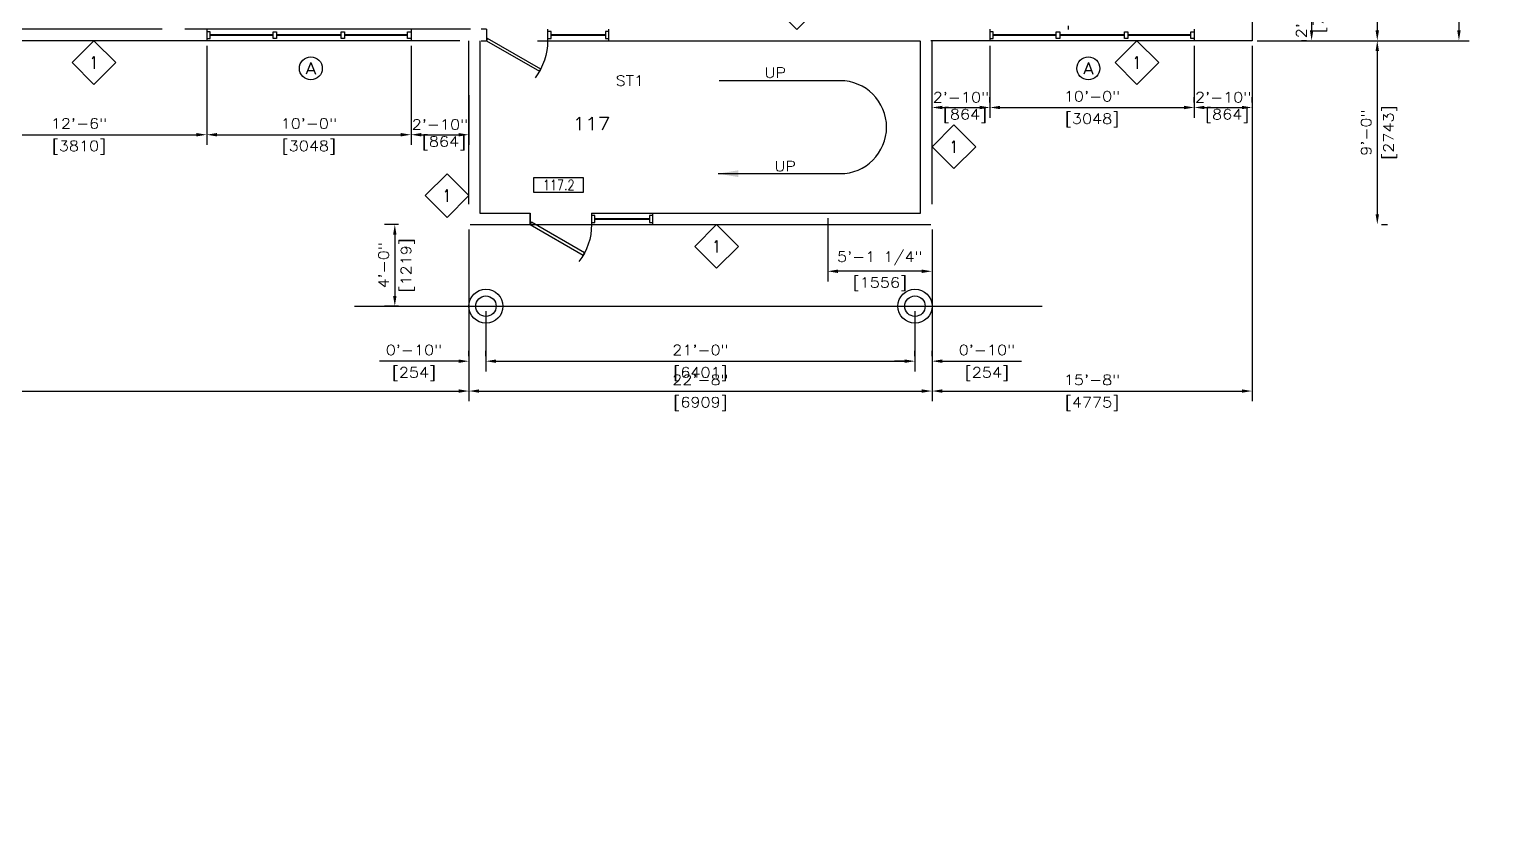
# Model space of a CAD drawing. Header units: inches. Extents: x -57 to 2699, y 7 to 1793.
# Drawn here: x 481 to 1339, y 27 to 490 of the extents above; entities that cross this region are included whole.
import ezdxf
from ezdxf.enums import TextEntityAlignment as Align

# ---------------------------------------------------------------- set-up
doc = ezdxf.new("R2010")
doc.units = ezdxf.units.IN
doc.header["$MEASUREMENT"] = 0
doc.linetypes.add('CENTER', pattern=[2, 1.25, -0.25, 0.25, -0.25])
for name, color, linetype in [('Architectural_Floor_Plan_Door', 175, 'Continuous'), ('Architectural_Floor_Plan_Wall', 152, 'Continuous'), ('Architectural_Plan_Center', 134, 'CENTER'), ('Architectural_Plan_Dim', 40, 'Continuous'), ('Architectural_Plan_ExistBldg', 6, 'Continuous'), ('Architectural_Plan_Post', 175, 'Continuous'), ('Architectural_Plan_Text1', 40, 'Continuous'), ('Architectural_Plan_WinSec', 40, 'Continuous'), ('L11', 11, 'Continuous'), ('L133', 133, 'Continuous'), ('L4', 150, 'Continuous'), ('TEXT2', 94, 'Continuous')]:
    doc.layers.add(name, color=color, linetype=linetype)
doc.styles.add('ROMANS-115', font='romans.shx', dxfattribs={"width": 1.15})
doc.styles.add('ROMANS-80', font='romans.shx', dxfattribs={"width": 0.8})
doc.styles.add('ROMANS80', font='romans.shx', dxfattribs={"width": 0.8})
doc.dimstyles.new('116-ROMANS-115-PS', dxfattribs={"dimscale": 96, "dimtxt": 0.0625, "dimasz": 0.0625, "dimexe": 0.0625, "dimexo": 0.03125, "dimgap": 0.03125, "dimtad": 1, "dimdec": 3, "dimrnd": 0.125, "dimzin": 1, "dimdsep": 46, "dimlunit": 4, "dimtxsty": 'ROMANS-115', "dimcen": 0.125, "dimclrd": 256, "dimclre": 256, "dimclrt": 256, "dimadec": 0, "dimazin": 0, "dimtfac": 1, "dimtdec": 3, "dimtofl": 0, "dimtmove": 0, "dimatfit": 0, "dimfxl": 1, "dimfrac": 2, "dimtolj": 1, "dimtzin": 0, "dimarcsym": 0})

# ---------------------------------------------------------------- blocks, each defined once
blk = doc.blocks.new('Door - Left Hung 36 in.')
blk.add_lwpolyline([(0.75, -1.3), (0, 0), (31.18, 18), (31.93, 16.7)], close=True)
blk.add_arc((0, 0), 36, 0, 37.31013)
blk = doc.blocks.new('windowplan')
at = {"layer": 'Architectural_Plan_WinSec'}
for p, q in [((2, 2.1875), (34, 2.1875)), ((2, 1.8125), (34, 1.8125))]:
    blk.add_line(p, q, dxfattribs=at)
for points in [[(0, 0), (2, 0), (2, 4), (0, 4)], [(0, 0), (2, 0), (2, 4), (0, 4)], [(34, 0), (36, 0), (36, 4), (34, 4)]]:
    blk.add_lwpolyline(points, close=True, dxfattribs=at)
blk = doc.blocks.new('*D330')
at = {"layer": 'Architectural_Plan_Dim', "lineweight": -2, "transparency": 16777216}
for p, q in [((1202.24, 1563.01), (1326.73, 1563.01)), ((1320.73, 1557.01), (1320.73, 489.01)), ((1202.24, 483.01), (1326.73, 483.01))]:
    blk.add_line(p, q, dxfattribs=at)
at = {"layer": 'Architectural_Plan_Dim', "transparency": 16777216}
for points in [[(1319.73, 1557.01), (1321.73, 1557.01), (1320.73, 1563.01)], [(1319.73, 489.01), (1321.73, 489.01), (1320.73, 483.01)]]:
    blk.add_solid(points, dxfattribs=at)
at = {"layer": 'DEFPOINTS', "color": 0, "transparency": 16777216}
for p in [(1199.24, 1563.01), (1199.24, 483.01), (1320.73, 483.01)]:
    blk.add_point(p, dxfattribs=at)
at = {"layer": 'Architectural_Plan_Dim', "transparency": 16777216, "char_height": 6, "attachment_point": 5, "rotation": 90, "style": 'ROMANS-115'}
for s, insert in [('\\A1;90\'-0"', (1314.16, 1023.01)), ('\\A1;[27432]', (1328.3, 1023.01))]:
    blk.add_mtext(s, dxfattribs=dict(at, insert=insert))
blk = doc.blocks.new('*D334')
at = {"layer": 'Architectural_Plan_Dim', "lineweight": -2, "transparency": 16777216}
for p, q in [((739.24, 372.01), (739.24, 271.15)), ((167.24, 280.15), (167.24, 283.15)), ((173.24, 277.15), (733.24, 277.15))]:
    blk.add_line(p, q, dxfattribs=at)
at = {"layer": 'Architectural_Plan_Dim', "transparency": 16777216}
for points in [[(173.24, 278.15), (173.24, 276.15), (167.24, 277.15)], [(733.24, 278.15), (733.24, 276.15), (739.24, 277.15)]]:
    blk.add_solid(points, dxfattribs=at)
at = {"layer": 'DEFPOINTS', "color": 0, "transparency": 16777216}
for p in [(739.24, 375.01), (167.24, 277.15), (739.24, 277.15)]:
    blk.add_point(p, dxfattribs=at)
at = {"layer": 'Architectural_Plan_Dim', "transparency": 16777216, "char_height": 6, "attachment_point": 5, "style": 'ROMANS-115'}
for s, insert in [('\\A1;47\'-8"', (453.24, 283.72)), ('\\A1;[14529]', (453.24, 269.58))]:
    blk.add_mtext(s, dxfattribs=dict(at, insert=insert))
blk = doc.blocks.new('*D335')
at = {"layer": 'Architectural_Plan_Dim', "lineweight": -2, "transparency": 16777216}
for p, q in [((739.24, 372.01), (739.24, 271.15)), ((1011.24, 372.01), (1011.24, 271.15)), ((745.24, 277.15), (1005.24, 277.15))]:
    blk.add_line(p, q, dxfattribs=at)
at = {"layer": 'Architectural_Plan_Dim', "transparency": 16777216}
for points in [[(745.24, 278.15), (745.24, 276.15), (739.24, 277.15)], [(1005.24, 278.15), (1005.24, 276.15), (1011.24, 277.15)]]:
    blk.add_solid(points, dxfattribs=at)
at = {"layer": 'DEFPOINTS', "color": 0, "transparency": 16777216}
for p in [(739.24, 375.01), (1011.24, 375.01), (1011.24, 277.15)]:
    blk.add_point(p, dxfattribs=at)
at = {"layer": 'Architectural_Plan_Dim', "transparency": 16777216, "char_height": 6, "attachment_point": 5, "style": 'ROMANS-115'}
for s, insert in [('\\A1;22\'-8"', (875.24, 283.72)), ('\\A1;[6909]', (875.24, 269.58))]:
    blk.add_mtext(s, dxfattribs=dict(at, insert=insert))
blk = doc.blocks.new('*D336')
at = {"layer": 'Architectural_Plan_Dim', "lineweight": -2, "transparency": 16777216}
for p, q in [((1199.24, 480.01), (1199.24, 271.15)), ((1011.24, 372.01), (1011.24, 271.15)), ((1017.24, 277.15), (1193.24, 277.15))]:
    blk.add_line(p, q, dxfattribs=at)
at = {"layer": 'Architectural_Plan_Dim', "transparency": 16777216}
for points in [[(1017.24, 278.15), (1017.24, 276.15), (1011.24, 277.15)], [(1193.24, 278.15), (1193.24, 276.15), (1199.24, 277.15)]]:
    blk.add_solid(points, dxfattribs=at)
at = {"layer": 'DEFPOINTS', "color": 0, "transparency": 16777216}
for p in [(1199.24, 483.01), (1011.24, 375.01), (1199.24, 277.15)]:
    blk.add_point(p, dxfattribs=at)
at = {"layer": 'Architectural_Plan_Dim', "transparency": 16777216, "char_height": 6, "attachment_point": 5, "style": 'ROMANS-115'}
for s, insert in [('\\A1;15\'-8"', (1105.24, 283.72)), ('\\A1;[4775]', (1105.24, 269.58))]:
    blk.add_mtext(s, dxfattribs=dict(at, insert=insert))
blk = doc.blocks.new('*D337')
at = {"layer": 'Architectural_Plan_Dim', "lineweight": -2, "transparency": 16777216}
for p, q in [((1275.2, 483.01), (1278.77, 483.01)), ((1272.77, 477.01), (1272.77, 381.01)), ((1275.2, 375.01), (1278.77, 375.01))]:
    blk.add_line(p, q, dxfattribs=at)
at = {"layer": 'Architectural_Plan_Dim', "transparency": 16777216}
for points in [[(1271.77, 477.01), (1273.77, 477.01), (1272.77, 483.01)], [(1271.77, 381.01), (1273.77, 381.01), (1272.77, 375.01)]]:
    blk.add_solid(points, dxfattribs=at)
at = {"layer": 'DEFPOINTS', "color": 0, "transparency": 16777216}
for p in [(1272.2, 483.01), (1272.2, 375.01), (1272.77, 375.01)]:
    blk.add_point(p, dxfattribs=at)
at = {"layer": 'Architectural_Plan_Dim', "transparency": 16777216, "char_height": 6, "attachment_point": 5, "rotation": 90, "style": 'ROMANS-115'}
for s, insert in [('\\A1;9\'-0"', (1266.2, 429.01)), ('\\A1;[2743]', (1280.34, 429.01))]:
    blk.add_mtext(s, dxfattribs=dict(at, insert=insert))
blk = doc.blocks.new('*D375')
at = {"layer": 'Architectural_Plan_Dim', "lineweight": -2, "transparency": 16777216}
for p, q in [((1275.77, 915.01), (1278.77, 915.01)), ((1272.77, 909.01), (1272.77, 489.01)), ((1275.77, 483.01), (1278.77, 483.01))]:
    blk.add_line(p, q, dxfattribs=at)
at = {"layer": 'Architectural_Plan_Dim', "transparency": 16777216}
for points in [[(1271.77, 909.01), (1273.77, 909.01), (1272.77, 915.01)], [(1271.77, 489.01), (1273.77, 489.01), (1272.77, 483.01)]]:
    blk.add_solid(points, dxfattribs=at)
at = {"layer": 'DEFPOINTS', "color": 0, "transparency": 16777216}
for p in [(1272.77, 915.01), (1272.77, 483.01), (1272.77, 483.01)]:
    blk.add_point(p, dxfattribs=at)
at = {"layer": 'Architectural_Plan_Dim', "transparency": 16777216, "char_height": 6, "attachment_point": 5, "rotation": 90, "style": 'ROMANS-115'}
for s, insert in [('\\A1;36\'-0"', (1266.2, 699.01)), ('\\A1;[10973]', (1280.34, 699.01))]:
    blk.add_mtext(s, dxfattribs=dict(at, insert=insert))
blk = doc.blocks.new('Wall Number')
at = {"color": 5}
blk.add_lwpolyline([(-21.4, -21.4), (0, 0), (-21.4, 21.4), (-42.9, 0)], close=True, dxfattribs=at)
at = {"layer": 'TEXT2', "style": 'ROMANS80', "width": 0.8}
blk.add_attdef('WALL', text='', height=12, dxfattribs=at).set_placement((-21.6, -0.1), align=Align.MIDDLE)
blk = doc.blocks.new('*D388')
at = {"layer": 'Architectural_Plan_Dim', "lineweight": -2, "transparency": 16777216}
for p, q in [((1045.24, 480.01), (1045.24, 437.75)), ((1165.24, 480.01), (1165.24, 437.75)), ((1051.24, 443.75), (1159.24, 443.75))]:
    blk.add_line(p, q, dxfattribs=at)
at = {"layer": 'Architectural_Plan_Dim', "transparency": 16777216}
for points in [[(1051.24, 444.75), (1051.24, 442.75), (1045.24, 443.75)], [(1159.24, 444.75), (1159.24, 442.75), (1165.24, 443.75)]]:
    blk.add_solid(points, dxfattribs=at)
at = {"layer": 'DEFPOINTS', "color": 0, "transparency": 16777216}
for p in [(1045.24, 483.01), (1165.24, 483.01), (1165.24, 443.75)]:
    blk.add_point(p, dxfattribs=at)
at = {"layer": 'Architectural_Plan_Dim', "transparency": 16777216, "char_height": 6, "attachment_point": 5, "style": 'ROMANS-115'}
for s, insert in [('\\A1;10\'-0"', (1105.24, 450.32)), ('\\A1;[3048]', (1105.24, 436.18))]:
    blk.add_mtext(s, dxfattribs=dict(at, insert=insert))
blk = doc.blocks.new('*D389')
at = {"layer": 'Architectural_Plan_Dim', "lineweight": -2, "transparency": 16777216}
for p, q in [((1165.24, 446.75), (1165.24, 449.75)), ((1199.24, 446.75), (1199.24, 449.75)), ((1171.24, 443.75), (1193.24, 443.75))]:
    blk.add_line(p, q, dxfattribs=at)
at = {"layer": 'Architectural_Plan_Dim', "transparency": 16777216}
for points in [[(1171.24, 444.75), (1171.24, 442.75), (1165.24, 443.75)], [(1193.24, 444.75), (1193.24, 442.75), (1199.24, 443.75)]]:
    blk.add_solid(points, dxfattribs=at)
at = {"layer": 'DEFPOINTS', "color": 0, "transparency": 16777216}
for p in [(1165.24, 443.75), (1199.24, 443.75), (1199.24, 443.75)]:
    blk.add_point(p, dxfattribs=at)
at = {"layer": 'Architectural_Plan_Dim', "transparency": 16777216, "insert": (1182.24, 443.75), "char_height": 6, "attachment_point": 5, "style": 'ROMANS-115'}
blk.add_mtext('\\A1;2\'-10"\\P [864]', dxfattribs=at)
blk = doc.blocks.new('DOOR2')
at = {"layer": 'L4'}
for p, q in [((0, 13.2), (43.3, 13.2)), ((0, 0), (0, 13.2)), ((43.3, 13.2), (43.3, 0)), ((43.3, 0), (0, 0))]:
    blk.add_line(p, q, dxfattribs=at)
at = {"layer": 'L4', "style": 'ROMANS80', "width": 0.8}
blk.add_attdef('DOOR', text='', height=9, dxfattribs=at).set_placement((21.9, 6.7), align=Align.MIDDLE)
blk = doc.blocks.new('*D393')
at = {"layer": 'Architectural_Plan_Dim', "lineweight": -2, "transparency": 16777216}
for p, q in [((1231.18, 513.01), (1228.18, 513.01)), ((1234.18, 507.01), (1234.18, 489.01)), ((1231.18, 483.01), (1228.18, 483.01))]:
    blk.add_line(p, q, dxfattribs=at)
at = {"layer": 'Architectural_Plan_Dim', "transparency": 16777216}
for points in [[(1233.18, 507.01), (1235.18, 507.01), (1234.18, 513.01)], [(1233.18, 489.01), (1235.18, 489.01), (1234.18, 483.01)]]:
    blk.add_solid(points, dxfattribs=at)
at = {"layer": 'DEFPOINTS', "color": 0, "transparency": 16777216}
for p in [(1234.18, 513.01), (1234.18, 483.01), (1234.18, 483.01)]:
    blk.add_point(p, dxfattribs=at)
at = {"layer": 'Architectural_Plan_Dim', "transparency": 16777216, "insert": (1234.18, 498.01), "char_height": 6, "attachment_point": 5, "rotation": 90, "style": 'ROMANS-115'}
blk.add_mtext('\\A1;2\'-6"\\P [762]', dxfattribs=at)
blk = doc.blocks.new('Window')
at = {"layer": 'L11'}
blk.add_circle((0.4356, 0.3589), 0.0609, dxfattribs=at)
at = {"layer": 'L133', "style": 'ROMANS-80', "width": 1.15}
blk.add_attdef('WINDOW', text='', height=0.0625, dxfattribs=at).set_placement((0.4356, 0.3589), align=Align.MIDDLE)
blk = doc.blocks.new('*D405')
at = {"layer": 'Architectural_Plan_Dim', "lineweight": -2, "transparency": 16777216}
for p, q in [((949.99, 378.76), (949.99, 341.53)), ((1011.24, 372.01), (1011.24, 341.53)), ((1005.24, 347.53), (955.99, 347.53))]:
    blk.add_line(p, q, dxfattribs=at)
at = {"layer": 'Architectural_Plan_Dim', "transparency": 16777216}
for points in [[(955.99, 348.53), (955.99, 346.53), (949.99, 347.53)], [(1005.24, 348.53), (1005.24, 346.53), (1011.24, 347.53)]]:
    blk.add_solid(points, dxfattribs=at)
at = {"layer": 'DEFPOINTS', "color": 0, "transparency": 16777216}
for p in [(949.99, 381.76), (1011.24, 375.01), (949.99, 347.53)]:
    blk.add_point(p, dxfattribs=at)
at = {"layer": 'Architectural_Plan_Dim', "transparency": 16777216, "char_height": 6, "attachment_point": 5, "style": 'ROMANS-115'}
for s, insert in [('\\A1;5\'-1 1/4"', (980.62, 355.1)), ('\\A1;[1556]', (980.62, 339.95))]:
    blk.add_mtext(s, dxfattribs=dict(at, insert=insert))
blk = doc.blocks.new('*D406')
at = {"layer": 'Architectural_Plan_Dim', "lineweight": -2, "transparency": 16777216}
for p, q in [((585.24, 480.01), (585.24, 421.75)), ((705.24, 480.01), (705.24, 421.75)), ((591.24, 427.75), (699.24, 427.75))]:
    blk.add_line(p, q, dxfattribs=at)
at = {"layer": 'Architectural_Plan_Dim', "transparency": 16777216}
for points in [[(591.24, 428.75), (591.24, 426.75), (585.24, 427.75)], [(699.24, 428.75), (699.24, 426.75), (705.24, 427.75)]]:
    blk.add_solid(points, dxfattribs=at)
at = {"layer": 'DEFPOINTS', "color": 0, "transparency": 16777216}
for p in [(585.24, 483.01), (705.24, 483.01), (705.24, 427.75)]:
    blk.add_point(p, dxfattribs=at)
at = {"layer": 'Architectural_Plan_Dim', "transparency": 16777216, "char_height": 6, "attachment_point": 5, "style": 'ROMANS-115'}
for s, insert in [('\\A1;10\'-0"', (645.24, 434.32)), ('\\A1;[3048]', (645.24, 420.18))]:
    blk.add_mtext(s, dxfattribs=dict(at, insert=insert))
blk = doc.blocks.new('*D407')
at = {"layer": 'Architectural_Plan_Dim', "lineweight": -2, "transparency": 16777216}
for p, q in [((435.24, 480.01), (435.24, 421.75)), ((585.24, 461.55), (585.24, 421.75)), ((441.24, 427.75), (579.24, 427.75))]:
    blk.add_line(p, q, dxfattribs=at)
at = {"layer": 'Architectural_Plan_Dim', "transparency": 16777216}
for points in [[(441.24, 428.75), (441.24, 426.75), (435.24, 427.75)], [(579.24, 428.75), (579.24, 426.75), (585.24, 427.75)]]:
    blk.add_solid(points, dxfattribs=at)
at = {"layer": 'DEFPOINTS', "color": 0, "transparency": 16777216}
for p in [(435.24, 483.01), (585.24, 464.55), (585.24, 427.75)]:
    blk.add_point(p, dxfattribs=at)
at = {"layer": 'Architectural_Plan_Dim', "transparency": 16777216, "char_height": 6, "attachment_point": 5, "style": 'ROMANS-115'}
for s, insert in [('\\A1;12\'-6"', (510.24, 434.32)), ('\\A1;[3810]', (510.24, 420.18))]:
    blk.add_mtext(s, dxfattribs=dict(at, insert=insert))
blk = doc.blocks.new('*D408')
at = {"layer": 'Architectural_Plan_Dim', "lineweight": -2, "transparency": 16777216}
for p, q in [((705.24, 450.91), (705.24, 421.75)), ((739.24, 450.91), (739.24, 421.75)), ((711.24, 427.75), (733.24, 427.75))]:
    blk.add_line(p, q, dxfattribs=at)
at = {"layer": 'Architectural_Plan_Dim', "transparency": 16777216}
for points in [[(711.24, 428.75), (711.24, 426.75), (705.24, 427.75)], [(733.24, 428.75), (733.24, 426.75), (739.24, 427.75)]]:
    blk.add_solid(points, dxfattribs=at)
at = {"layer": 'DEFPOINTS', "color": 0, "transparency": 16777216}
for p in [(705.24, 453.91), (739.24, 453.91), (739.24, 427.75)]:
    blk.add_point(p, dxfattribs=at)
at = {"layer": 'Architectural_Plan_Dim', "transparency": 16777216, "insert": (722.24, 427.75), "char_height": 6, "attachment_point": 5, "style": 'ROMANS-115'}
blk.add_mtext('\\A1;2\'-10"\\P [864]', dxfattribs=at)
blk = doc.blocks.new('*D427')
at = {"layer": 'Architectural_Plan_Dim', "lineweight": -2, "transparency": 16777216}
for p, q in [((1011.24, 446.75), (1011.24, 449.75)), ((1045.24, 446.75), (1045.24, 449.75)), ((1017.24, 443.75), (1039.24, 443.75))]:
    blk.add_line(p, q, dxfattribs=at)
at = {"layer": 'Architectural_Plan_Dim', "transparency": 16777216}
for points in [[(1017.24, 444.75), (1017.24, 442.75), (1011.24, 443.75)], [(1039.24, 444.75), (1039.24, 442.75), (1045.24, 443.75)]]:
    blk.add_solid(points, dxfattribs=at)
at = {"layer": 'DEFPOINTS', "color": 0, "transparency": 16777216}
for p in [(1011.24, 443.75), (1045.24, 443.75), (1045.24, 443.75)]:
    blk.add_point(p, dxfattribs=at)
at = {"layer": 'Architectural_Plan_Dim', "transparency": 16777216, "insert": (1028.24, 443.75), "char_height": 6, "attachment_point": 5, "style": 'ROMANS-115'}
blk.add_mtext('\\A1;2\'-10"\\P [864]', dxfattribs=at)
blk = doc.blocks.new('*D437')
at = {"layer": 'Architectural_Plan_Dim', "lineweight": -2, "transparency": 16777216}
for p, q in [((697.86, 375.01), (689.72, 375.01)), ((695.72, 369.01), (695.72, 333.01)), ((697.86, 327.01), (689.72, 327.01))]:
    blk.add_line(p, q, dxfattribs=at)
at = {"layer": 'Architectural_Plan_Dim', "transparency": 16777216}
for points in [[(694.72, 369.01), (696.72, 369.01), (695.72, 375.01)], [(694.72, 333.01), (696.72, 333.01), (695.72, 327.01)]]:
    blk.add_solid(points, dxfattribs=at)
at = {"layer": 'DEFPOINTS', "color": 0, "transparency": 16777216}
for p in [(700.86, 375.01), (695.72, 327.01), (700.86, 327.01)]:
    blk.add_point(p, dxfattribs=at)
at = {"layer": 'Architectural_Plan_Dim', "transparency": 16777216, "char_height": 6, "attachment_point": 5, "rotation": 90, "style": 'ROMANS-115'}
for s, insert in [('\\A1;4\'-0"', (689.14, 351.01)), ('\\A1;[1219]', (703.29, 351.01))]:
    blk.add_mtext(s, dxfattribs=dict(at, insert=insert))
blk = doc.blocks.new('*D438')
at = {"layer": 'Architectural_Plan_Dim', "lineweight": -2, "transparency": 16777216}
for p, q in [((749.24, 324.01), (749.24, 288.7)), ((1001.24, 324.01), (1001.24, 288.7)), ((755.24, 294.7), (995.24, 294.7))]:
    blk.add_line(p, q, dxfattribs=at)
at = {"layer": 'Architectural_Plan_Dim', "transparency": 16777216}
for points in [[(755.24, 295.7), (755.24, 293.7), (749.24, 294.7)], [(995.24, 295.7), (995.24, 293.7), (1001.24, 294.7)]]:
    blk.add_solid(points, dxfattribs=at)
at = {"layer": 'DEFPOINTS', "color": 0, "transparency": 16777216}
for p in [(749.24, 327.01), (1001.24, 327.01), (1001.24, 294.7)]:
    blk.add_point(p, dxfattribs=at)
at = {"layer": 'Architectural_Plan_Dim', "transparency": 16777216, "char_height": 6, "attachment_point": 5, "style": 'ROMANS-115'}
for s, insert in [('\\A1;21\'-0"', (875.24, 301.27)), ('\\A1;[6401]', (875.24, 287.12))]:
    blk.add_mtext(s, dxfattribs=dict(at, insert=insert))
blk = doc.blocks.new('*D439')
at = {"layer": 'Architectural_Plan_Dim', "lineweight": -2, "transparency": 16777216}
for p, q in [((739.24, 297.7), (739.24, 300.7)), ((749.24, 297.7), (749.24, 300.7)), ((733.24, 294.7), (686.74, 294.7)), ((755.24, 294.7), (761.24, 294.7))]:
    blk.add_line(p, q, dxfattribs=at)
at = {"layer": 'Architectural_Plan_Dim', "transparency": 16777216}
for points in [[(733.24, 295.7), (733.24, 293.7), (739.24, 294.7)], [(755.24, 295.7), (755.24, 293.7), (749.24, 294.7)]]:
    blk.add_solid(points, dxfattribs=at)
at = {"layer": 'DEFPOINTS', "color": 0, "transparency": 16777216}
for p in [(739.24, 294.7), (739.24, 294.7), (749.24, 294.7)]:
    blk.add_point(p, dxfattribs=at)
at = {"layer": 'Architectural_Plan_Dim', "transparency": 16777216, "char_height": 6, "attachment_point": 5, "style": 'ROMANS-115'}
for s, insert in [('\\A1;0\'-10"', (706.99, 301.27)), ('\\A1;[254]', (706.99, 287.12))]:
    blk.add_mtext(s, dxfattribs=dict(at, insert=insert))
blk = doc.blocks.new('*D440')
at = {"layer": 'Architectural_Plan_Dim', "lineweight": -2, "transparency": 16777216}
for p, q in [((1001.24, 297.7), (1001.24, 300.7)), ((1011.24, 297.7), (1011.24, 300.7)), ((995.24, 294.7), (989.24, 294.7)), ((1017.24, 294.7), (1063.74, 294.7))]:
    blk.add_line(p, q, dxfattribs=at)
at = {"layer": 'Architectural_Plan_Dim', "transparency": 16777216}
for points in [[(995.24, 295.7), (995.24, 293.7), (1001.24, 294.7)], [(1017.24, 295.7), (1017.24, 293.7), (1011.24, 294.7)]]:
    blk.add_solid(points, dxfattribs=at)
at = {"layer": 'DEFPOINTS', "color": 0, "transparency": 16777216}
for p in [(1001.24, 294.7), (1011.24, 294.7), (1011.24, 294.7)]:
    blk.add_point(p, dxfattribs=at)
at = {"layer": 'Architectural_Plan_Dim', "transparency": 16777216, "char_height": 6, "attachment_point": 5, "style": 'ROMANS-115'}
for s, insert in [('\\A1;0\'-10"', (1043.49, 301.27)), ('\\A1;[254]', (1043.49, 287.12))]:
    blk.add_mtext(s, dxfattribs=dict(at, insert=insert))

msp = doc.modelspace()

# ---------------------------------------------------------------- hatches: boundary and pattern name
at = {"layer": 'Architectural_Plan_ExistBldg', "true_color": 0xf1eb1f}
h = msp.add_hatch(dxfattribs=at)
h.set_pattern_fill('LINE,_O', color=2, scale=50, angle=45)
h.set_pattern_definition([(45, (213.311, 1550.817), (-4.419417, 4.419417), [])])
edge = h.paths.add_edge_path()
edge.add_line((1520.33909027, 1611.00836199), (1402.04645973, 1611.00836199))
edge.add_spline(control_points=[(1402.04645973, 1611.00836199), (1380.72153662, 1567.61591676), (1316.71371423, 1437.37132395), (1484.23145511, 1172.58906786), (1339.29679025, 821.5100255), (1486.98494688, 426.39219374), (1399.61283162, 165.7599925), (1353.09891893, 27.00836199)], knot_values=[0, 0, 0, 0, 139.1107413492, 417.5478419587, 812.9975743998, 1187.4380332282, 1613.7096192227, 1613.7096192227, 1613.7096192227, 1613.7096192227], degree=3, periodic=0)
edge.add_line((1353.09891893, 27.00836199), (1520.33909027, 27.00836199))
edge.add_line((1520.33909027, 27.00836199), (1520.33909027, 1611.00836199))

# ---------------------------------------------------------------- linework, layer by layer
at = {"layer": 'Architectural_Floor_Plan_Wall'}
for p, q in [((1199.24017134, 1131.00836199), (1199.24017134, 483.00836199)), ((559.11517134, 489.75836199), (435.24017134, 489.75836199)), ((740.11517334, 489.75836199), (572.36517134, 489.75836199)), ((585.24017134, 489.75836199), (585.24017134, 483.00836199)), ((585.24017134, 489.50836199), (585.24017134, 483.00836199)), ((705.24017134, 489.75836199), (705.24017134, 483.00836199)), ((749.49017134, 489.75836199), (746.36516934, 489.75836199)), ((749.49017134, 489.75836199), (749.49017134, 483.00836199)), ((785.49017134, 489.75836199), (785.49017134, 483.00836199)), ((821.49017134, 483.00836199), (821.49017134, 489.75836199)), ((1045.24017134, 489.75836199), (1045.24017134, 483.00836199)), ((1045.24017134, 489.50836199), (1045.24017134, 483.00836199)), ((1165.24017134, 489.75836199), (1165.24017134, 483.00836199)), ((733.99017134, 483.00836199), (167.24017134, 483.00836199)), ((739.24017134, 387.00836199), (739.24017134, 483.00836199)), ((745.74017134, 483.00836199), (745.74017134, 381.75836199)), ((746.49017134, 483.00836199), (749.49017134, 483.00836199)), ((779.49017134, 483.00836199), (1003.99017134, 483.00836199)), ((1004.49017134, 381.75836199), (1004.49017134, 483.00836199)), ((1199.24017134, 483.00836199), (1010.49017134, 483.00836199)), ((1011.24017134, 387.00836199), (1011.24017134, 483.00836199)), ((745.74017134, 381.75836199), (775.24017134, 381.75836199)), ((775.24017134, 381.75836199), (775.24017134, 375.00836199)), ((775.24017134, 375.00836199), (775.24017134, 381.50836199)), ((811.24017134, 381.75836199), (811.24017134, 375.00836199)), ((811.24017134, 381.75836199), (1004.49017134, 381.75836199)), ((847.24017134, 375.00836199), (847.24017134, 381.50836199)), ((739.99017134, 375.00836199), (1010.49017134, 375.00836199))]:
    msp.add_line(p, q, dxfattribs=at)
at = {"layer": 'Architectural_Plan_Center', "ltscale": 25}
msp.add_line((1091.24017134, 1229.25836199), (1091.24017134, 489.50836199), dxfattribs=at)
at = {"layer": 'Architectural_Plan_Dim'}
for p, q in [((957.24017134, 459.50470138), (886.23430801, 459.50470138)), ((885.57040328, 404.88336199), (957.24017134, 404.88336199))]:
    msp.add_line(p, q, dxfattribs=at)
msp.add_arc((957.24017134, 432.19403168), 27.31066969, 270, 90, dxfattribs=at)
msp.add_solid([(897.57040328, 402.88336199), (897.57040328, 406.88336199), (885.57040328, 404.88336199)], dxfattribs=at)
at = {"layer": 'Architectural_Plan_Post'}
msp.add_line((672.08517928, 327.00836199), (1075.8520322, 327.00836199), dxfattribs=at)
for centre, radius in [((749.24017134, 327.00836199), 10), ((1001.24017134, 327.00836199), 10), ((749.24017134, 327.00836199), 6), ((1001.24017134, 327.00836199), 6)]:
    msp.add_circle(centre, radius, dxfattribs=at)
at = {"layer": 'Architectural_Plan_WinSec'}
for p, q in [((624.24017134, 486.44586199), (587.24017134, 486.44586199)), ((624.24017134, 486.07086199), (587.24017134, 486.07086199)), ((664.24017134, 486.44586199), (626.24017134, 486.44586199)), ((664.24017134, 486.07086199), (626.24017134, 486.07086199)), ((703.24017134, 486.44586199), (666.24017134, 486.44586199)), ((703.24017134, 486.07086199), (666.24017134, 486.07086199)), ((1084.24017134, 486.44586199), (1047.24017134, 486.44586199)), ((1084.24017134, 486.07086199), (1047.24017134, 486.07086199)), ((1124.24017134, 486.44586199), (1086.24017134, 486.44586199)), ((1124.24017134, 486.07086199), (1086.24017134, 486.07086199)), ((1163.24017134, 486.44586199), (1126.24017134, 486.44586199)), ((1163.24017134, 486.07086199), (1126.24017134, 486.07086199)), ((813.24017134, 378.44586199), (845.24017134, 378.44586199)), ((813.24017134, 378.07086199), (845.24017134, 378.07086199))]:
    msp.add_line(p, q, dxfattribs=at)
for points in [[(585.24017134, 484.25836199), (587.24017134, 484.25836199), (587.24017134, 488.25836199), (585.24017134, 488.25836199)], [(626.24017134, 484.25836199), (624.24017134, 484.25836199), (624.24017134, 488.25836199), (626.24017134, 488.25836199)], [(626.24017134, 484.25836199), (624.24017134, 484.25836199), (624.24017134, 488.25836199), (626.24017134, 488.25836199)], [(666.24017134, 484.25836199), (664.24017134, 484.25836199), (664.24017134, 488.25836199), (666.24017134, 488.25836199)], [(705.24017134, 484.25836199), (703.24017134, 484.25836199), (703.24017134, 488.25836199), (705.24017134, 488.25836199)], [(1045.24017134, 484.25836199), (1047.24017134, 484.25836199), (1047.24017134, 488.25836199), (1045.24017134, 488.25836199)], [(1086.24017134, 484.25836199), (1084.24017134, 484.25836199), (1084.24017134, 488.25836199), (1086.24017134, 488.25836199)], [(1086.24017134, 484.25836199), (1084.24017134, 484.25836199), (1084.24017134, 488.25836199), (1086.24017134, 488.25836199)], [(1126.24017134, 484.25836199), (1124.24017134, 484.25836199), (1124.24017134, 488.25836199), (1126.24017134, 488.25836199)], [(1165.24017134, 484.25836199), (1163.24017134, 484.25836199), (1163.24017134, 488.25836199), (1165.24017134, 488.25836199)], [(811.24017134, 376.25836199), (813.24017134, 376.25836199), (813.24017134, 380.25836199), (811.24017134, 380.25836199)], [(811.24017134, 376.25836199), (813.24017134, 376.25836199), (813.24017134, 380.25836199), (811.24017134, 380.25836199)], [(845.24017134, 376.25836199), (847.24017134, 376.25836199), (847.24017134, 380.25836199), (845.24017134, 380.25836199)]]:
    msp.add_lwpolyline(points, close=True, dxfattribs=at)

# ---------------------------------------------------------------- block references
at = {"layer": 'Architectural_Floor_Plan_Door', "xscale": -1, "rotation": 180}
for p in [(749.49017134, 483.00836199), (775.24017134, 375.00836199)]:
    msp.add_blockref('Door - Left Hung 36 in.', p, dxfattribs=at)
at = {"layer": 'Architectural_Plan_Dim', "xscale": 0.5999999998774584, "yscale": 0.5999999998774584, "zscale": 0.5999999998774584}
for p, values in [((944.65700071, 502.37653735), {'WALL': '5'}), ((531.86317259, 470.14018663), {'WALL': '1'}), ((1144.45500641, 470.14018663), {'WALL': '1'}), ((1036.97652206, 420.68700824), {'WALL': '1'}), ((739.24017134, 391.99419433), {'WALL': '1'}), ((897.58903537, 362.14018663), {'WALL': '1'})]:
    msp.add_blockref('Wall Number', p, dxfattribs=at).add_auto_attribs(values)
at = {"layer": 'Architectural_Plan_Dim'}
msp.add_blockref('windowplan', (785.49017134, 484.38336199), dxfattribs=at)
at = {"layer": 'Architectural_Plan_Text1'}
for name, p, xscale, yscale, zscale, values in [('Window', (598.31585627, 427.11774522), 110.3999999774586, 110.3999999774586, 110.3999999774586, {'WINDOW': 'A'}), ('Window', (1054.96005213, 427.11774522), 110.3999999774586, 110.3999999774586, 110.3999999774586, {'WINDOW': 'A'}), ('DOOR2', (777.39451922, 393.78715325), 0.6679199998636626, 0.6679199998636626, 0.6679199998636626, {'DOOR': '117.2'})]:
    msp.add_blockref(name, p, dxfattribs=dict(at, xscale=xscale, yscale=yscale, zscale=zscale)).add_auto_attribs(values)

# ---------------------------------------------------------------- texts
at = {"layer": 'Architectural_Plan_Dim', "style": 'ROMANS-115', "width": 1.15}
for p in [(912.81750419, 461.23353013), (918.63524817, 406.26603262)]:
    msp.add_text('UP', height=5.999999999, dxfattribs=at).set_placement(p)
at = {"layer": 'Architectural_Plan_Text1', "style": 'ROMANS-115', "width": 1.15}
msp.add_text('ST1', height=5.999999999, dxfattribs=at).set_placement((825.47138394, 456.52733845))
at = {"layer": 'Architectural_Plan_Text1', "color": 71, "style": 'ROMANS-115', "width": 1.15}
msp.add_text('117', height=7.499999998, dxfattribs=at).set_placement((800.13496184, 430.51324807))

# ---------------------------------------------------------------- dimensions: what is measured, and where the dimension line sits
at = {"layer": 'Architectural_Plan_Dim'}
for base, p1, p2, angle, picture, middle in [((1320.7294212156, 483.0083620721), (1199.2401712647, 1563.0083619942), (1199.2401712647, 483.0083620721), 90, '*D330', (1320.7294212156, 1023.0083620332)), ((1272.7675273717, 483.0083620721), (1272.7675273717, 915.0083619908), (1272.7675273717, 483.0083620721), 90, '*D375', (1272.7675273717, 699.0083620314)), ((1272.7675273717, 375.0083619908), (1272.2029453952, 483.0083619908), (1272.2029453952, 375.0083619908), 90, '*D337', (1272.7675273717, 429.0083619908)), ((949.9901713391, 347.5257907438), (1011.2401713391, 375.0083619908), (949.9901713391, 381.7583619908), 180, '*D405', (980.6151713391, 347.5257907438)), ((695.716122662, 327.0083619908), (700.8639626684, 375.0083619908), (700.8639626684, 327.0083619908), 90, '*D437', (695.716122662, 351.0083619908)), ((1011.240171339, 294.6953036031), (1001.240171339, 294.6953036031), (1011.240171339, 294.6953036031), 180, '*D440', (1043.490171339, 294.6953036031))]:
    dim = msp.add_linear_dim(base=base, p1=p1, p2=p2, angle=angle, dimstyle='116-ROMANS-115-PS', override={"dimdec": 6, "dimlfac": -192, "dimrnd": 0, "dimpost": '\\X', "dimtdec": 6}, dxfattribs=at)
    dim.commit()
    dim.dimension.update_dxf_attribs({"geometry": picture, "text_midpoint": middle})
dim = msp.add_linear_dim(base=(1234.1813453954, 483.0083620721), p1=(1234.1813453954, 513.0083619908), p2=(1234.1813453954, 483.0083620721), angle=90, dimstyle='116-ROMANS-115-PS', override={"dimdec": 6, "dimlfac": -192, "dimrnd": 0, "dimpost": '\\X', "dimtdec": 6}, dxfattribs=at)
dim.commit()
dim.dimension.update_dxf_attribs({"geometry": '*D393', "text_midpoint": (1234.1813453954, 498.0083620314), "dimtype": 160})
for base, p1, p2, picture, middle in [((585.2401713391, 427.7526302396), (435.2401713391, 483.0083619908), (585.2401713391, 464.5515655852), '*D407', (510.2401713391, 427.7526302396)), ((705.2401713391, 427.7526302396), (585.2401713391, 483.0083619908), (705.2401713391, 483.0083619908), '*D406', (645.2401713391, 427.7526302396)), ((1199.2401713391, 277.1533204639), (1011.2401713391, 375.0083619908), (1199.2401713391, 483.0083619908), '*D336', (1105.2401713391, 277.1533204639)), ((1165.2401713391, 443.7532553718), (1045.2401713391, 483.0083619908), (1165.2401713391, 483.0083619908), '*D388', (1105.2401713391, 443.7532553718)), ((739.2401713391, 277.1533204639), (167.2401713391, 277.1533204639), (739.2401713391, 375.0083619908), '*D334', (453.2401713391, 277.1533204639)), ((1011.2401713391, 277.1533204639), (739.2401713391, 375.0083619908), (1011.2401713391, 375.0083619908), '*D335', (875.2401713391, 277.1533204639)), ((1001.2401713391, 294.6953036031), (749.2401713391, 327.0083619908), (1001.2401713391, 327.0083619908), '*D438', (875.2401713391, 294.6953036031)), ((739.2401713391, 294.6953036031), (749.2401713391, 294.6953036031), (739.2401713391, 294.6953036031), '*D439', (706.9901713391, 294.6953036031))]:
    dim = msp.add_linear_dim(base=base, p1=p1, p2=p2, dimstyle='116-ROMANS-115-PS', override={"dimdec": 6, "dimlfac": -192, "dimrnd": 0, "dimpost": '\\X', "dimtdec": 6}, dxfattribs=at)
    dim.commit()
    dim.dimension.update_dxf_attribs({"geometry": picture, "text_midpoint": middle})
for base, p1, p2, picture, middle in [((739.2401713391, 427.7526302396), (705.2401713391, 453.9098054239), (739.2401713391, 453.9098054239), '*D408', (722.2401713391, 427.7526302396)), ((1045.2401713391, 443.7532553718), (1011.2401713391, 443.7532553718), (1045.2401713391, 443.7532553718), '*D427', (1028.2401713391, 443.7532553718)), ((1199.2401713391, 443.7532553718), (1165.2401713391, 443.7532553718), (1199.2401713391, 443.7532553718), '*D389', (1182.2401713391, 443.7532553718))]:
    dim = msp.add_linear_dim(base=base, p1=p1, p2=p2, dimstyle='116-ROMANS-115-PS', override={"dimdec": 6, "dimlfac": -192, "dimrnd": 0, "dimpost": '\\X', "dimtdec": 6}, dxfattribs=at)
    dim.commit()
    dim.dimension.update_dxf_attribs({"geometry": picture, "text_midpoint": middle, "dimtype": 160})

doc.saveas('drawing.dxf')
